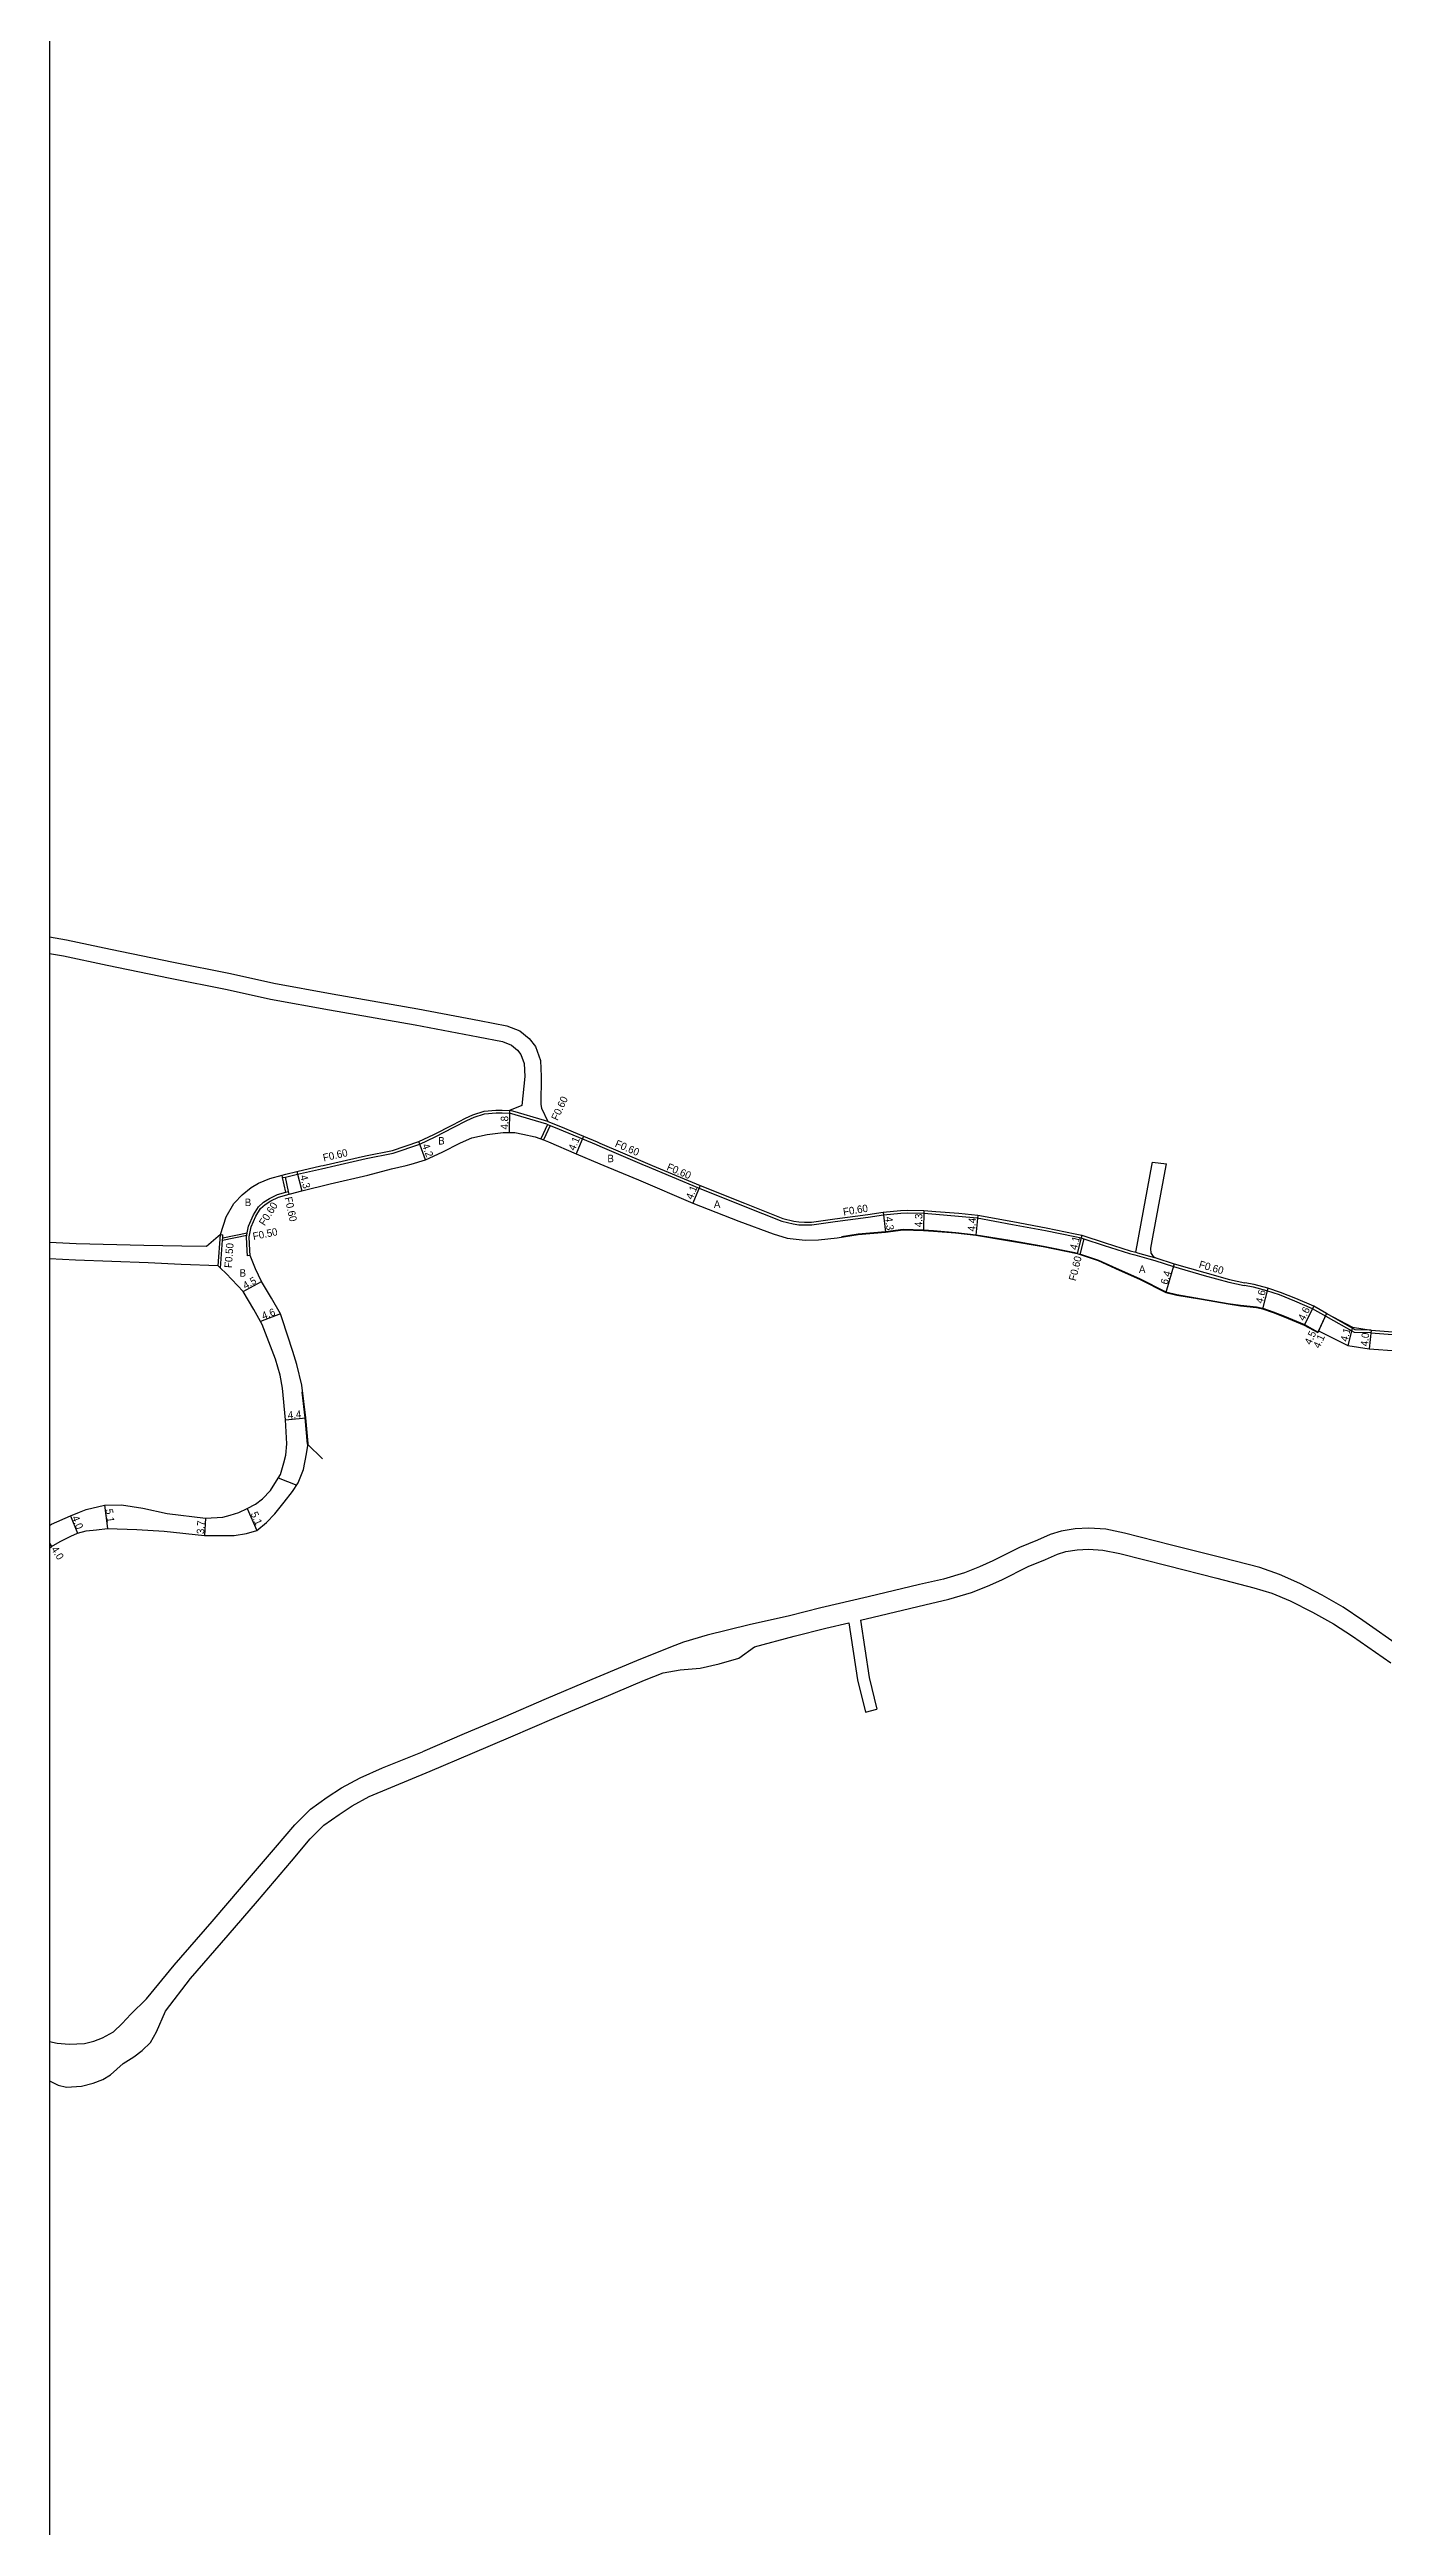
# Model space of a CAD drawing. Header units: metres. Extents: x -16000 to -13600, y -81000 to -78000.
# Drawn here: x -16000 to -15714, y -79738 to -79208 of the extents above; entities that cross this region are included whole.
import ezdxf

# ---------------------------------------------------------------- set-up
doc = ezdxf.new("R2010")
doc.units = ezdxf.units.M
doc.header["$LTSCALE"] = 2.5
for name, color, linetype in [('側溝・桝', 7, 'Continuous'), ('図郭', 7, 'Continuous'), ('幅員', 7, 'Continuous'), ('歩道・分離帯・安全施設', 7, 'Continuous'), ('舗装', 7, 'Continuous'), ('道路', 7, 'Continuous')]:
    doc.layers.add(name, color=color, linetype=linetype)
doc.styles.get("Standard").update_dxf_attribs({"font": ''})
doc.styles.get('Standard').set_extended_font_data('@MS PGothic')

msp = doc.modelspace()

# ---------------------------------------------------------------- linework, layer by layer
at = {"layer": '側溝・桝'}
for points in [[(-15938.67, -79446.77), (-15932.18, -79445.3), (-15926.43, -79444.14), (-15920.73, -79442.19), (-15917.44, -79440.66), (-15913.39, -79438.6), (-15910.65, -79437.18), (-15909.1, -79436.46), (-15906.84, -79435.73), (-15904.37, -79435.53), (-15903.04, -79435.52), (-15901.5, -79435.57)], [(-15893.51, -79437.9), (-15901.5, -79435.57)], [(-15893.28, -79437.34), (-15894.01, -79437.12), (-15900.79, -79435.16), (-15901.48, -79434.97)], [(-15893.33, -79437.97), (-15894.79, -79441.1)], [(-15892.77, -79438.2), (-15894.22, -79441.31)], [(-15893.51, -79437.9), (-15893.33, -79437.97), (-15892.77, -79438.2), (-15890.84, -79439.01), (-15885.88, -79441.09), (-15882.95, -79442.28), (-15882.14, -79442.63)], [(-15882.14, -79442.63), (-15872.66, -79446.69), (-15872.46, -79446.77)], [(-15949.41, -79452.5), (-15950.08, -79449.39), (-15950.19, -79448.84)], [(-15950.08, -79449.39), (-15949.49, -79449.26), (-15946.91, -79448.66), (-15941.76, -79447.47), (-15938.67, -79446.77)], [(-15948.71, -79452.92), (-15948.83, -79452.33), (-15949.49, -79449.26)], [(-15872.46, -79446.77), (-15860.88, -79451.61), (-15851.43, -79455.4), (-15843.14, -79458.72)], [(-15957.63, -79466.13), (-15957.7, -79465.09), (-15957.84, -79462.05), (-15957.78, -79461.73), (-15957.68, -79461.2), (-15957.41, -79459.77), (-15956.35, -79457.36), (-15955.26, -79455.64), (-15954.17, -79454.64), (-15952.92, -79453.86), (-15951.16, -79453.02), (-15949.41, -79452.5), (-15948.83, -79452.33)], [(-15843.14, -79458.72), (-15840.74, -79459.29), (-15839.56, -79459.48), (-15838.31, -79459.51), (-15836.75, -79459.5), (-15831.77, -79458.82), (-15824.69, -79457.86), (-15821.39, -79457.37), (-15817.71, -79457.03), (-15816.19, -79456.96)], [(-15816.19, -79456.96), (-15812.77, -79457.01), (-15810.21, -79457.21), (-15805.31, -79457.62), (-15801.31, -79458.01), (-15793.78, -79459.4), (-15786.71, -79460.7), (-15780.45, -79462), (-15779.1, -79462.28), (-15778.53, -79462.47), (-15774.12, -79463.9), (-15768.75, -79465.63), (-15767.55, -79465.95)], [(-15963.88, -79468.32), (-15963.36, -79461.57)], [(-15963.41, -79468.76), (-15962.96, -79462.8), (-15962.92, -79462.28), (-15962.87, -79461.66)], [(-15963.36, -79461.57), (-15962.87, -79461.66)], [(-15962.96, -79462.8), (-15957.78, -79461.73)], [(-15962.92, -79462.28), (-15957.68, -79461.2)], [(-15779.1, -79462.28), (-15779.94, -79465.68)], [(-15778.53, -79462.47), (-15779.37, -79465.87)], [(-15767.39, -79465.37), (-15767.03, -79465.47), (-15764.4, -79466.22), (-15763.05, -79466.59)], [(-15767.55, -79465.95), (-15764.56, -79466.8), (-15763.27, -79467.15)], [(-15763.27, -79467.15), (-15759.31, -79468.42), (-15752.72, -79470.33), (-15747.42, -79471.82), (-15744.15, -79472.5)], [(-15726.61, -79479.14), (-15729.5, -79477.49), (-15733.31, -79475.87), (-15736.56, -79474.53), (-15739.27, -79473.63), (-15742.13, -79472.88), (-15744.15, -79472.5)], [(-15717.02, -79482.66), (-15720.55, -79482.58), (-15726.61, -79479.14)], [(-15716.99, -79482.06), (-15717.01, -79482.06), (-15720.39, -79481.98), (-15726.53, -79478.49)], [(-15717.02, -79482.66), (-15707.84, -79483.39), (-15705.35, -79483.78), (-15702.22, -79484.11)]]:
    msp.add_lwpolyline(points, dxfattribs=at)
at = {"layer": '側溝・桝', "flags": 128}
msp.add_lwpolyline([(-15957.03, -79466.08), (-15957.63, -79466.13)], dxfattribs=at)
at = {"layer": '図郭'}
msp.add_lwpolyline([(-16000, -79800), (-15200, -79800), (-15200, -79200), (-16000, -79200)], close=True, dxfattribs=at)
at = {"layer": '幅員'}
for points in [[(-15901.48, -79434.97), (-15901.57, -79439.72)], [(-15919.51, -79445.57), (-15920.95, -79441.63)], [(-15885.65, -79440.53), (-15887.24, -79444.31)], [(-15947.04, -79448.07), (-15945.96, -79452.24)], [(-15860.65, -79451.05), (-15862.21, -79454.85)], [(-15821.46, -79456.78), (-15820.96, -79461.05)], [(-15812.74, -79456.41), (-15812.87, -79460.71)], [(-15801.23, -79457.42), (-15801.61, -79461.75)], [(-15778.95, -79461.7), (-15779.94, -79465.68)], [(-15759.13, -79467.85), (-15760.96, -79473.98)], [(-15958.52, -79473.81), (-15954.59, -79471.63)], [(-15739.1, -79473.05), (-15740.22, -79477.51)], [(-15950.53, -79478.54), (-15954.83, -79480.18)], [(-15729.23, -79476.95), (-15731.28, -79481.01)], [(-15726.53, -79478.49), (-15728.39, -79482.59)], [(-15726.53, -79478.49), (-15728.22, -79482.23)], [(-15720.99, -79481.4), (-15721.99, -79485.38)], [(-15716.99, -79482.06), (-15717.39, -79486.04)], [(-15949.5, -79501.26), (-15945.12, -79500.83)], [(-15995.52, -79521.88), (-15994.02, -79525.58)], [(-15988.25, -79519.54), (-15987.61, -79524.6)], [(-15966.64, -79522.36), (-15966.81, -79526.06)], [(-15957.68, -79520.3), (-15955.63, -79524.97)], [(-16000, -79527.74), (-15999.56, -79528.44)]]:
    msp.add_lwpolyline(points, dxfattribs=at)
at = {"layer": '歩道・分離帯・安全施設'}
for points in [[(-15830.4, -79462.01), (-15826.83, -79461.44), (-15820.97, -79460.92), (-15817.22, -79460.46), (-15812.86, -79460.58), (-15810.68, -79460.74), (-15805.94, -79461.11), (-15801.59, -79461.62), (-15794.38, -79462.78), (-15787.16, -79464.04), (-15780.04, -79465.53)], [(-15779.22, -79465.79), (-15775.37, -79467.04), (-15770.9, -79469.06), (-15766.56, -79471.03), (-15760.91, -79473.86), (-15758.55, -79474.42), (-15753.28, -79475.33), (-15747.6, -79476.33), (-15744.94, -79476.75), (-15741.49, -79477.1), (-15740.19, -79477.38), (-15737.92, -79478.16), (-15735.51, -79479.08), (-15731.23, -79480.89), (-15728.45, -79482.41)], [(-15944.73, -79506.53), (-15945.25, -79500.85), (-15945.93, -79495.35)], [(-15944.73, -79506.53), (-15941.52, -79509.63)]]:
    msp.add_lwpolyline(points, dxfattribs=at)
at = {"layer": '舗装'}
for points in [[(-15893.28, -79437.34), (-15894.01, -79437.12), (-15900.79, -79435.16), (-15901.48, -79434.97)], [(-15963.88, -79468.32), (-15963.36, -79461.57)], [(-15951.01, -79513.73), (-15947.07, -79515.31)]]:
    msp.add_lwpolyline(points, dxfattribs=at)
at = {"layer": '道路'}
for points in [[(-16000, -79397.8), (-15996.37, -79398.43), (-15986.93, -79400.45), (-15973.47, -79403.24), (-15961.27, -79405.62), (-15951.99, -79407.71), (-15939.48, -79410), (-15921.1, -79413.21), (-15907.94, -79415.72), (-15902.04, -79416.84), (-15899.28, -79417.94), (-15897.27, -79419.6), (-15895.92, -79421.32), (-15894.89, -79424.27), (-15894.7, -79427.69), (-15894.82, -79433.73), (-15894.63, -79434.52), (-15893.28, -79437.34)], [(-16000, -79401.35), (-15997.03, -79401.87), (-15987.65, -79403.87), (-15974.2, -79406.66), (-15962, -79409.05), (-15952.69, -79411.14), (-15940.06, -79413.45), (-15921.71, -79416.65), (-15908.18, -79419.24), (-15903.02, -79420.21), (-15901.09, -79420.99), (-15899.8, -79422.06), (-15899.04, -79423.02), (-15898.36, -79424.96), (-15898.21, -79427.71), (-15898.87, -79433.94), (-15901.48, -79434.97)], [(-15941.38, -79446.77), (-15932.31, -79444.71), (-15926.58, -79443.56), (-15920.95, -79441.63), (-15917.7, -79440.12), (-15913.67, -79438.06), (-15910.92, -79436.65), (-15909.32, -79435.9), (-15906.96, -79435.14), (-15904.4, -79434.93), (-15903.04, -79434.92), (-15901.48, -79434.97)], [(-15893.28, -79437.34), (-15890.6, -79438.46), (-15885.65, -79440.53), (-15882.72, -79441.73), (-15882.14, -79441.98)], [(-15923.62, -79446.77), (-15922.53, -79446.51), (-15919.51, -79445.57), (-15915.95, -79443.9), (-15911.96, -79441.9), (-15909.55, -79440.85), (-15906.28, -79440.12), (-15902.89, -79439.74), (-15901.57, -79439.72), (-15900.38, -79439.74), (-15898.63, -79440.06), (-15895.98, -79440.65), (-15894.98, -79441.03), (-15894.79, -79441.1), (-15894.22, -79441.31), (-15893.17, -79441.71), (-15887.24, -79444.31), (-15882.14, -79446.42)], [(-15882.14, -79441.98), (-15872.42, -79446.14), (-15870.91, -79446.77)], [(-15999.56, -79528.44), (-15997.7, -79527.37), (-15995.48, -79526.22), (-15994.02, -79525.58), (-15992.15, -79525.1), (-15989.92, -79524.83), (-15987.61, -79524.6), (-15981.32, -79524.79), (-15975.48, -79525.11), (-15966.81, -79526.06), (-15962.24, -79526.04), (-15960.44, -79526.07), (-15957.82, -79525.67), (-15955.63, -79524.97), (-15953.56, -79523.3), (-15951.76, -79521.45), (-15949.79, -79518.94), (-15947.94, -79516.65), (-15946.73, -79514.79), (-15945.62, -79511.92), (-15944.99, -79508.55), (-15944.62, -79506.37), (-15945.12, -79500.83), (-15945.99, -79493.87), (-15947.04, -79489.4), (-15947.89, -79486.66), (-15950.2, -79479.66), (-15950.53, -79478.54), (-15952.5, -79475.25), (-15954.59, -79471.63), (-15955.88, -79468.93), (-15957.03, -79466.08), (-15957.1, -79465.02), (-15957.24, -79462.09), (-15956.83, -79459.95), (-15955.82, -79457.64), (-15954.8, -79456.03), (-15953.81, -79455.12), (-15952.63, -79454.38), (-15950.94, -79453.58), (-15948.71, -79452.92), (-15948.5, -79452.86), (-15948.42, -79452.84), (-15945.96, -79452.24), (-15939.93, -79450.73), (-15931.81, -79448.83), (-15926.79, -79447.53), (-15923.62, -79446.77)], [(-15963.36, -79461.57), (-15962.15, -79457.78), (-15960.52, -79454.95), (-15960.41, -79454.8), (-15958.76, -79453.08), (-15958.73, -79453.05), (-15956.79, -79451.52), (-15955.23, -79450.59), (-15952.83, -79449.57), (-15950.19, -79448.84), (-15949.43, -79448.63), (-15947.04, -79448.07), (-15941.9, -79446.89), (-15941.38, -79446.77)], [(-15882.14, -79446.42), (-15881.31, -79446.77)], [(-15881.31, -79446.77), (-15880.41, -79447.14), (-15873.87, -79449.84), (-15862.21, -79454.85), (-15852.4, -79458.69), (-15845.04, -79461.42), (-15842.06, -79462.35), (-15838.21, -79462.77), (-15835.33, -79462.75), (-15831.29, -79462.29), (-15826.82, -79461.57), (-15820.96, -79461.05), (-15817.21, -79460.59), (-15812.87, -79460.71), (-15810.69, -79460.87), (-15805.95, -79461.24), (-15801.61, -79461.75), (-15794.41, -79462.91), (-15787.19, -79464.17)], [(-15870.91, -79446.77), (-15860.65, -79451.05), (-15851.2, -79454.84), (-15842.95, -79458.15)], [(-15767.39, -79465.37), (-15767.11, -79463.83), (-15766.67, -79461.48), (-15763.93, -79446.77)], [(-15764.1, -79465.63), (-15764.18, -79464.49), (-15763.74, -79462.14), (-15760.88, -79446.77)], [(-15763.93, -79446.77), (-15763.8, -79446.06)], [(-15763.8, -79446.06), (-15760.81, -79446.43)], [(-15760.88, -79446.77), (-15760.81, -79446.43)], [(-15842.95, -79458.15), (-15840.62, -79458.71), (-15839.51, -79458.88), (-15838.31, -79458.91), (-15836.79, -79458.9), (-15831.85, -79458.22), (-15824.78, -79457.27), (-15821.46, -79456.78), (-15817.75, -79456.43), (-15816.2, -79456.36)], [(-15816.2, -79456.36), (-15812.74, -79456.41), (-15810.16, -79456.61), (-15805.25, -79457.02), (-15801.23, -79457.42), (-15793.67, -79458.81), (-15786.59, -79460.11), (-15780.33, -79461.41), (-15778.95, -79461.7), (-15773.93, -79463.33), (-15768.58, -79465.05), (-15767.39, -79465.37)], [(-15963.36, -79461.57), (-15966.38, -79464.11), (-15971.66, -79464.08), (-15979.8, -79463.92), (-15994.33, -79463.6), (-16000, -79463.28)], [(-15787.19, -79464.17), (-15779.94, -79465.68), (-15775.42, -79467.16)], [(-15764.1, -79465.63), (-15763.66, -79466.3), (-15763.05, -79466.59), (-15759.13, -79467.85), (-15752.56, -79469.75), (-15747.28, -79471.24), (-15744.03, -79471.91)], [(-15963.88, -79468.32), (-15971.83, -79467.98), (-15978.89, -79467.68), (-15994.47, -79467.1), (-16000, -79466.78)], [(-16000, -79523.9), (-15999.62, -79523.64), (-15995.52, -79521.88), (-15993.57, -79521.09), (-15992.14, -79520.51), (-15988.25, -79519.54), (-15984.57, -79519.53), (-15980.02, -79520.21), (-15974.84, -79521.36), (-15966.64, -79522.36), (-15962.86, -79522.12), (-15961.34, -79521.74), (-15959.49, -79521.13), (-15957.68, -79520.3), (-15955.89, -79519.35), (-15954.43, -79518.21), (-15952.66, -79516.45), (-15951.37, -79514.33), (-15950.56, -79512.97), (-15949.83, -79510.52), (-15949.43, -79508.89), (-15949.18, -79506.45), (-15949.5, -79501.26), (-15950.09, -79494.48), (-15950.61, -79491.73), (-15951.58, -79488.31), (-15954.48, -79480.87), (-15954.83, -79480.18), (-15956.27, -79477.64), (-15958.52, -79473.81), (-15962.16, -79469.95), (-15963.41, -79468.76), (-15963.88, -79468.32)], [(-15775.42, -79467.16), (-15770.96, -79469.18), (-15766.61, -79471.15), (-15760.96, -79473.98), (-15758.58, -79474.54), (-15753.3, -79475.46), (-15747.62, -79476.46), (-15744.96, -79476.88), (-15741.5, -79477.23), (-15740.22, -79477.51), (-15737.96, -79478.28), (-15735.56, -79479.2), (-15731.28, -79481.01), (-15728.39, -79482.59), (-15728.22, -79482.23), (-15721.99, -79485.38), (-15717.39, -79486.04), (-15711.43, -79486.51)], [(-15726.53, -79478.49), (-15729.23, -79476.95), (-15733.08, -79475.32), (-15736.35, -79473.97), (-15739.1, -79473.05), (-15742, -79472.29), (-15744.03, -79471.91)], [(-15726.53, -79478.49), (-15720.99, -79481.4), (-15716.99, -79482.06), (-15707.76, -79482.8), (-15705.27, -79483.19), (-15702.1, -79483.52)], [(-16000, -79528.76), (-15999.56, -79528.44)], [(-15710.4, -79550.14), (-15718.73, -79544.3), (-15722.99, -79541.43), (-15727.49, -79538.88), (-15732.24, -79536.35), (-15736.62, -79534.43), (-15740.78, -79532.95), (-15748.87, -79530.87), (-15759.69, -79528.12), (-15769.8, -79525.55), (-15773.82, -79524.75), (-15777.45, -79524.52), (-15780.35, -79524.65), (-15783.35, -79525.13), (-15785.73, -79525.86), (-15788.45, -79527.06), (-15792.29, -79528.63), (-15797.97, -79531.49), (-15800.85, -79532.76), (-15804.05, -79534.04), (-15808.56, -79535.4), (-15813.66, -79536.59), (-15824.68, -79539.23), (-15834.83, -79541.59), (-15841.54, -79543.27), (-15850.16, -79545.24), (-15859.19, -79547.43), (-15864.2, -79548.96), (-15867.03, -79549.99), (-15874.32, -79552.92), (-15882.15, -79556.24)], [(-15826.35, -79544.24), (-15823.59, -79543.6), (-15812.57, -79540.95), (-15807.4, -79539.74), (-15802.56, -79538.3), (-15799.1, -79536.91), (-15796.06, -79535.56), (-15790.42, -79532.73), (-15786.68, -79531.2), (-15784.16, -79530.09), (-15782.33, -79529.53), (-15779.9, -79529.13), (-15777.5, -79529.03), (-15774.4, -79529.22), (-15770.79, -79529.94), (-15760.66, -79532.52), (-15749.98, -79535.23), (-15742.09, -79537.26), (-15738.25, -79538.4), (-15734.29, -79540.07), (-15729.56, -79542.52), (-15725.03, -79545.03), (-15720.98, -79547.61), (-15712.74, -79553.38)], [(-15882.15, -79561.13), (-15872.61, -79557.08), (-15868.6, -79555.53), (-15864.95, -79554.88), (-15860.65, -79554.51), (-15856.57, -79553.56), (-15852.35, -79552.38), (-15849.02, -79549.9), (-15840.51, -79547.65), (-15833.75, -79545.96), (-15828.82, -79544.81)], [(-15828.82, -79544.81), (-15826.97, -79556.99), (-15825.27, -79563.9)], [(-15826.35, -79544.24), (-15824.49, -79556.5), (-15822.81, -79563.3)], [(-15882.15, -79556.24), (-15883.85, -79556.96), (-15893.66, -79561.1), (-15902.88, -79565.04), (-15911.24, -79568.6), (-15920.16, -79572.42)], [(-15918.46, -79576.58), (-15909.44, -79572.73), (-15901.18, -79569.21), (-15891.9, -79565.24), (-15882.22, -79561.16), (-15882.15, -79561.13)], [(-15825.27, -79563.9), (-15822.81, -79563.3)], [(-16000, -79634.51), (-15998.39, -79634.84), (-15995.83, -79635.08), (-15992.5, -79634.9), (-15990.52, -79634.46), (-15988.64, -79633.71), (-15986.32, -79632.41), (-15984.44, -79630.66), (-15982.57, -79628.62), (-15979.22, -79625.38), (-15973.35, -79618.13), (-15965.17, -79608.76), (-15958.89, -79601.46), (-15951.6, -79592.92), (-15947.47, -79588.05), (-15944.14, -79584.7), (-15940.52, -79582.16), (-15937.49, -79580.13), (-15933.5, -79577.98), (-15928.68, -79575.89), (-15920.16, -79572.42)], [(-16000, -79642.91), (-15999.89, -79643), (-15998.19, -79643.86), (-15996.34, -79644.26), (-15993.19, -79644.06), (-15990.66, -79643.46), (-15988.57, -79642.66), (-15986.96, -79641.63), (-15984.24, -79639.21), (-15981.96, -79637.75), (-15980.17, -79636.41), (-15978.41, -79634.71), (-15977.12, -79632.4), (-15975.14, -79627.99), (-15969.85, -79620.97), (-15961.78, -79611.71), (-15955.5, -79604.41), (-15948.18, -79595.84), (-15944.16, -79591.1), (-15941.24, -79588.16), (-15937.98, -79585.88), (-15935.16, -79583.99), (-15931.53, -79582.02), (-15926.94, -79580.04), (-15918.46, -79576.58)]]:
    msp.add_lwpolyline(points, dxfattribs=at)

# ---------------------------------------------------------------- texts
at = {"layer": '側溝・桝'}
for s, rotation, p in [('F0.60', 64.961, (-15891.19, -79437.29)), ('F0.60', 12.7854, (-15941.26, -79445.93)), ('F0.60', 336.8276, (-15879.05, -79442.69)), ('F0.60', 337.3245, (-15867.97, -79447.7)), ('F0.60', 57.492, (-15953.93, -79459.83)), ('F0.60', 282.0698, (-15949.66, -79453.69)), ('F0.60', 9.1554, (-15829.93, -79457.53)), ('F0.50', 11.6539, (-15956.3, -79462.78)), ('F0.50', 85.6636, (-15960.98, -79468.8)), ('F0.60', 76.1747, (-15780.21, -79471.63)), ('F0.60', 344.2756, (-15753.98, -79468.68))]:
    msp.add_text(s, height=1.6, rotation=rotation, dxfattribs=at).set_placement(p)
at = {"layer": '幅員'}
for s, rotation, p in [('4.8', 88.9173, (-15901.81, -79439.09)), ('4.2', 290.0558, (-15920.25, -79442.44)), ('4.1', 67.1278, (-15887.52, -79443.74)), ('4.3', 284.5124, (-15946.37, -79449.05)), ('4.1', 67.6511, (-15862.34, -79454.21)), ('4.3', 276.6239, (-15821.07, -79457.84)), ('4.3', 88.2718, (-15813.14, -79460.03)), ('4.4', 84.9556, (-15801.82, -79460.97)), ('4.1', 76.0189, (-15780.01, -79465.01)), ('4.5', 29.0413, (-15958.06, -79473.35)), ('6.4', 73.4272, (-15760.6, -79472.42)), ('4.6', 75.9246, (-15740.22, -79476.48)), ('4.6', 20.9143, (-15954.21, -79479.84)), ('4.6', 63.1367, (-15731.31, -79480.21)), ('4.5', 65.6626, (-15729.87, -79485.34)), ('4.1', 65.6626, (-15728.02, -79486.1)), ('4.1', 75.8328, (-15722.04, -79484.65)), ('4.0', 84.2116, (-15717.66, -79485.59)), ('4.4', 5.4961, (-15948.92, -79501.1)), ('4.0', 292.0149, (-15995.28, -79522.21)), ('5.1', 277.1624, (-15988.03, -79520.47)), ('3.7', 87.3223, (-15966.9, -79525.8)), ('5.1', 293.7963, (-15956.98, -79521.39)), ('4.0', 302.3283, (-15999.74, -79529.01))]:
    msp.add_text(s, height=1.6, rotation=rotation, dxfattribs=at).set_placement(p)
at = {"layer": '舗装'}
for s, p in [('B', (-15916.78, -79442.29)), ('B', (-15880.53, -79446.08)), ('B', (-15958.2, -79455.49)), ('A', (-15857.73, -79455.88)), ('B', (-15959.32, -79470.61)), ('A', (-15766.7, -79469.81))]:
    msp.add_text(s, height=1.6, dxfattribs=at).set_placement(p)

doc.saveas('drawing.dxf')
